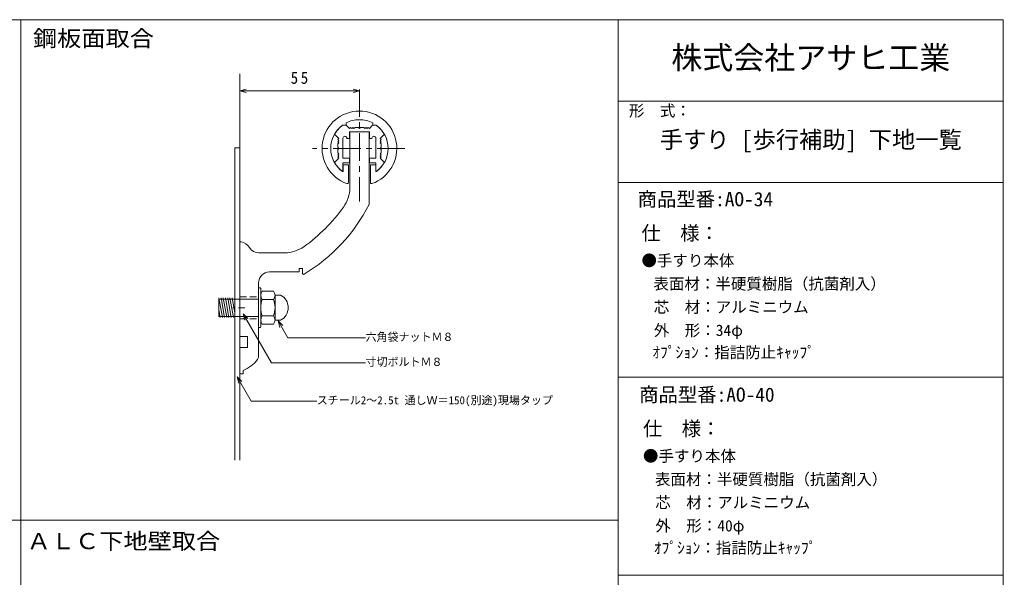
# Model space of a CAD drawing. Units: millimetres, scale not verified. Extents: x -3793 to 1974, y -1367 to 1367.
# Drawn here: x 184 to 1974, y 352 to 1367 of the extents above; entities that cross this region are included whole.
import ezdxf
from ezdxf.enums import TextEntityAlignment as Align

# ---------------------------------------------------------------- set-up
doc = ezdxf.new("R2010")
doc.units = ezdxf.units.MM
doc.header["$LTSCALE"] = 10
doc.linetypes.add('CHAIN1', pattern=[8, 5, -1, 1, -1])
doc.linetypes.add('DASHED1', pattern=[1.8, 1.2, -0.6])
doc.layers.add('0-0', color=7, linetype='Continuous')
doc.layers.add('0-F_外枠', color=7, linetype='Continuous', lineweight=18)
doc.styles.add('ＭＳ ゴシック', font='')
doc.styles.get('ＭＳ ゴシック').set_extended_font_data('MS Gothic')

msp = doc.modelspace()

# ---------------------------------------------------------------- linework, layer by layer
at = {"layer": '0-F_外枠'}
for p, q in [((186, -1366.99), (186, 1367)), ((1273.23, 1367), (1273.23, -1366.99)), ((584.68, 565.22), (584.68, 1268.6)), ((1273.23, 1218.95), (1973.99, 1218.95)), ((771.55, 1174.98), (778.08, 1174.98)), ((778.28, 1174.78), (771.62, 1174.78)), ((778.08, 1174.98), (778.08, 1179.03)), ((784.28, 1168.78), (778.28, 1174.78)), ((784.28, 1168.78), (786.28, 1170.78)), ((788.28, 1168.78), (786.28, 1170.78)), ((790.28, 1170.78), (788.28, 1168.78)), ((792.28, 1168.78), (790.28, 1170.78)), ((794.28, 1170.78), (792.28, 1168.78)), ((800.28, 1170.78), (794.28, 1170.78)), ((800.28, 1170.78), (802.28, 1168.78)), ((804.28, 1170.78), (802.28, 1168.78)), ((804.28, 1170.78), (810.28, 1170.78)), ((814.28, 1170.78), (816.28, 1168.78)), ((816.28, 1168.78), (818.28, 1170.78)), ((820.28, 1168.78), (818.28, 1170.78)), ((820.28, 1168.78), (826.28, 1174.78)), ((826.28, 1174.78), (832.94, 1174.78)), ((826.48, 1174.98), (826.48, 1179.03)), ((833, 1174.98), (826.48, 1174.98)), ((772.28, 1114.78), (772.28, 1151.53)), ((783.48, 1150.78), (780.28, 1150.78)), ((784.28, 1162.78), (802.28, 1162.78)), ((784.28, 1151.58), (784.28, 1162.78)), ((784.68, 1162.74), (819.88, 1162.74)), ((784.68, 1162.74), (784.68, 1061.05)), ((820.28, 1162.78), (802.28, 1162.78)), ((819.88, 1162.74), (819.88, 1030.62)), ((820.28, 1151.58), (820.28, 1162.78)), ((821.08, 1150.78), (824.28, 1150.78)), ((839.88, 1150.78), (847.3, 1158.21)), ((839.88, 1150.78), (841.88, 1148.78)), ((841.88, 1148.78), (839.88, 1146.78)), ((839.88, 1146.78), (841.88, 1144.78)), ((847.3, 1158.21), (847.52, 1158.42)), ((575.48, 565.22), (575.48, 1134.01)), ((575.48, 1134.01), (584.68, 1134.01)), ((764.68, 1142.78), (762.68, 1140.78)), ((762.68, 1134.78), (762.68, 1140.78)), ((762.68, 1134.78), (764.68, 1132.78)), ((762.68, 1130.78), (764.68, 1132.78)), ((762.68, 1130.78), (762.68, 1124.78)), ((841.88, 1144.78), (839.88, 1142.78)), ((839.88, 1142.78), (841.88, 1140.78)), ((841.88, 1134.78), (839.88, 1132.78)), ((841.88, 1130.78), (839.88, 1132.78)), ((841.88, 1134.78), (841.88, 1140.78)), ((841.88, 1130.78), (841.88, 1124.78)), ((764.68, 1122.78), (762.68, 1124.78)), ((784.28, 1114.78), (772.28, 1114.78)), ((820.28, 1114.78), (820.28, 1106.78)), ((839.88, 1122.78), (841.88, 1124.78)), ((841.88, 1120.78), (839.88, 1122.78)), ((839.88, 1118.78), (841.88, 1120.78)), ((841.88, 1116.78), (839.88, 1118.78)), ((839.88, 1114.78), (841.88, 1116.78)), ((839.88, 1114.78), (847.11, 1107.55)), ((772.28, 1106.78), (772.28, 1091.09)), ((772.48, 1102.78), (772.48, 1091.09)), ((782.28, 1102.78), (772.48, 1102.78)), ((782.28, 1070.56), (782.28, 1102.78)), ((820.28, 1106.78), (832.28, 1106.78)), ((822.28, 1070.56), (822.28, 1102.78)), ((822.28, 1102.78), (832.08, 1102.78)), ((832.08, 1102.78), (832.08, 1091.09)), ((832.28, 1106.78), (832.28, 1091.09)), ((847.11, 1107.55), (847.43, 1107.23)), ((847.43, 1107.23), (847.52, 1107.14)), ((1273.23, 1070.9), (1973.99, 1070.9)), ((584.68, 960.63), (584.68, 790.74)), ((619.26, 942.74), (666.36, 942.74)), ((692.68, 913.94), (698.68, 913.94)), ((692.68, 907.94), (692.68, 913.94)), ((698.68, 913.94), (698.68, 905.48)), ((638.68, 907.94), (692.68, 907.94)), ((618.68, 887.94), (618.68, 753.36)), ((621.43, 878.76), (618.68, 878.76)), ((622.63, 807.92), (622.63, 877.56)), ((645.73, 872.98), (625.53, 872.98)), ((648.63, 865.95), (658.75, 865.95)), ((648.63, 820.44), (648.63, 865.47)), ((645.73, 857.97), (625.53, 857.97)), ((645.73, 827.95), (625.53, 827.95)), ((621.43, 806.72), (618.68, 806.72)), ((645.73, 812.93), (625.53, 812.93)), ((648.63, 819.95), (658.75, 819.95)), ((598.68, 770.74), (584.68, 770.74)), ((584.68, 724.74), (584.68, 770.74)), ((586.68, 722.74), (590.68, 722.74)), ((590.68, 722.74), (590.68, 728.74)), ((1273.23, 716.46), (1973.99, 716.46)), ((1273.23, 456), (-1974, 456)), ((1273.23, 355.96), (1973.99, 355.96))]:
    msp.add_line(p, q, dxfattribs=at)
at = {"layer": '0-F_外枠', "color": 3, "lineweight": 9}
for p, q in [((584.68, 1237.72), (596.27, 1240.82)), ((584.68, 1237.72), (802.28, 1237.72)), ((584.68, 1237.72), (596.27, 1234.61)), ((802.28, 1237.72), (790.69, 1240.82)), ((802.28, 1237.72), (790.69, 1234.61)), ((546.59, 860.75), (552.9, 824.96)), ((550.59, 860.75), (556.9, 824.96)), ((554.59, 860.75), (560.9, 824.96)), ((558.59, 860.75), (564.9, 824.96)), ((562.59, 860.75), (568.9, 824.96)), ((566.59, 860.75), (572.9, 824.96)), ((570.59, 860.75), (575.42, 833.37)), ((546.35, 858.63), (546.35, 826.63)), ((618.68, 858.63), (546.35, 858.63)), ((546.35, 839.43), (548.9, 824.96)), ((618.68, 826.63), (546.35, 826.63)), ((590.65, 831.85), (593.76, 820.26)), ((590.65, 831.85), (599.14, 823.37)), ((642.21, 742.54), (590.65, 831.85)), ((654.13, 818.7), (657.23, 807.11)), ((654.13, 818.7), (662.61, 810.22)), ((671.87, 787.97), (654.13, 818.7)), ((671.87, 787.97), (813.44, 787.97)), ((642.21, 742.54), (813.44, 742.54)), ((579.66, 717.02), (588.14, 708.54)), ((579.66, 717.02), (582.76, 705.43)), ((605.26, 672.67), (579.66, 717.02)), ((605.26, 672.67), (724.66, 672.67))]:
    msp.add_line(p, q, dxfattribs=at)
at = {"layer": '0-F_外枠', "color": 5, "linetype": 'CHAIN1'}
for p, q in [((802.28, 1240.2), (802.28, 1036.34)), ((884.73, 1132.78), (717.02, 1132.78))]:
    msp.add_line(p, q, dxfattribs=at)
at = {"layer": '0-F_外枠', "color": 5, "linetype": 'DASHED1'}
for p, q in [((584.68, 862.74), (618.68, 862.74)), ((594.02, 842.74), (571.81, 842.74)), ((584.68, 822.74), (618.68, 822.74))]:
    msp.add_line(p, q, dxfattribs=at)
at = {"layer": '0-F_外枠'}
msp.add_lwpolyline([(-1974, -1366.99), (1973.99, -1366.99), (1973.99, 1367), (-1974, 1367)], close=True, dxfattribs=at)
for points in [[(810.28, 1170.78), (812.28, 1168.78), (814.28, 1170.78)], [(764.68, 1150.78), (757.25, 1158.21), (757.04, 1158.42)], [(764.68, 1150.78), (762.68, 1148.78), (764.68, 1146.78), (762.68, 1144.78), (764.68, 1142.78)], [(820.28, 1114.78), (832.28, 1114.78), (832.28, 1151.53)], [(764.68, 1114.78), (757.45, 1107.55), (757.12, 1107.23), (757.04, 1107.14)], [(764.68, 1114.78), (762.68, 1116.78), (764.68, 1118.78), (762.68, 1120.78), (764.68, 1122.78)], [(784.28, 1114.78), (784.28, 1106.78), (772.28, 1106.78)], [(598.68, 770.74), (598.68, 790.74), (584.68, 790.74)]]:
    msp.add_lwpolyline(points, dxfattribs=at)
for centre, radius, start, end in [((802.28, 1132.78), 68, 90, 250.52878), ((802.28, 1132.78), 68, 289.47122, 90), ((802.28, 1132.78), 52.2, 90, 117.61975), ((802.28, 1132.78), 52.2, 62.38025, 90), ((802.28, 1132.78), 52.2, 126.05727, 233.90348), ((802.28, 1132.78), 52, 126.12893, 150.41967), ((802.28, 1132.78), 52, 29.58033, 53.87107), ((802.28, 1132.78), 52.2, 306.09652, 53.94273), ((775.88, 1151.16), 3.62, 5.45262, 173.80057), ((772.48, 1151.53), 0.2, 173.80057, 180), ((780.28, 1151.58), 0.8, 185.45262, 270), ((783.48, 1151.58), 0.8, 270, 0), ((821.08, 1151.58), 0.8, 180, 270), ((824.28, 1151.58), 0.8, 270, 354.54738), ((828.68, 1151.16), 3.62, 6.19943, 174.54738), ((832.08, 1151.53), 0.2, 0, 6.19943), ((802.28, 1132.78), 52, 209.54242, 233.90348), ((802.28, 1132.78), 52, 306.09652, 330.45758), ((771.88, 1091.09), 0.6, 233.90348, 0), ((771.88, 1091.09), 0.4, 233.90348, 0), ((832.68, 1091.09), 0.6, 180, 306.09652), ((832.68, 1091.09), 0.4, 180, 306.09652), ((724.68, 1061.05), 60, 324.1193, 0), ((780.28, 1070.56), 2, 250.52878, 0), ((824.28, 1070.56), 2, 180, 289.47122), ((514.02, 1213.43), 320, 305.8693, 324.1193), ((535.4, 1177.15), 320, 301.31489, 332.74695), ((586.67, 960.63), 2, 83.62063, 180), ((584.68, 942.74), 20, 28.97316, 83.62063), ((619.31, 962.74), 20, 211.03739, 269.86404), ((666.36, 1002.74), 60, 270, 305.8693), ((638.68, 887.94), 20, 90, 180), ((700.68, 905.48), 2, 180, 301.31489), ((621.43, 877.56), 1.2, 0, 90), ((633.79, 865.47), 11.16, 137.75012, 222.24661), ((637.46, 865.47), 11.16, 317.7534, 42.24988), ((646.63, 842.95), 26, 297.79779, 62.20712), ((662.93, 842.96), 40.31, 158.1344, 201.8656), ((608.32, 842.96), 40.31, 338.1344, 21.8656), ((633.79, 820.44), 11.16, 137.7534, 222.24988), ((637.46, 820.44), 11.16, 317.75012, 42.24661), ((621.43, 807.92), 1.2, 270, 0), ((610.68, 753.36), 8, 322.82735, 0), ((569.24, 784.78), 60, 290.93095, 322.82735), ((586.68, 724.74), 2, 180, 270)]:
    msp.add_arc(centre, radius, start, end, dxfattribs=at)

# ---------------------------------------------------------------- texts
at = {"layer": '0-0', "style": 'ＭＳ ゴシック'}
for s, height, p in [('手すり [歩行補助] 下地一覧', 31.01, (1348.66, 1123.78)), ('商品型番:AO-34', 25.84, (1308.53, 1019.66)), ('商品型番:AO-40', 25.84, (1311.31, 663.95))]:
    msp.add_text(s, height=height, dxfattribs=at).set_placement(p, align=Align.BOTTOM_LEFT)
at = {"layer": '0-F_外枠', "color": 2, "style": 'ＭＳ ゴシック', "width": 1.1}
for s, p in [('鋼板面取合', (208.18, 1309.52)), ('ＡＬＣ下地壁取合', (196.78, 394.64))]:
    msp.add_text(s, height=29.33, dxfattribs=at).set_placement(p, align=Align.BOTTOM_LEFT)
at = {"layer": '0-F_外枠', "style": 'ＭＳ ゴシック'}
for s, height, p in [('株式会社アサヒ工業', 41.35, (1369.81, 1264.78)), ('形\u3000式：', 20.67, (1292.66, 1184.8)), ('仕\u3000様：', 25.84, (1315.45, 957.97)), ('●手すり本体', 20.67, (1315.45, 912.14)), ('表面材：半硬質樹脂（抗菌剤入）', 20.67, (1337.22, 869.84)), ('芯  材：アルミニウム', 20.67, (1337.93, 827.54)), ('外\u3000形：34φ', 20.67, (1337.93, 785.24)), ('ｵﾌﾟｼｮﾝ：指詰防止ｷｬｯﾌﾟ', 20.67, (1335.18, 745.1)), ('仕\u3000様：', 25.84, (1318.23, 602.26)), ('●手すり本体', 20.67, (1318.23, 556.43)), ('表面材：半硬質樹脂（抗菌剤入）', 20.67, (1339.99, 514.13)), ('芯  材：アルミニウム', 20.67, (1340.7, 471.83)), ('外\u3000形：40φ', 20.67, (1340.7, 429.53)), ('ｵﾌﾟｼｮﾝ：指詰防止ｷｬｯﾌﾟ', 20.67, (1337.95, 389.38))]:
    msp.add_text(s, height=height, dxfattribs=at).set_placement(p, align=Align.BOTTOM_LEFT)
at = {"layer": '0-F_外枠', "color": 2, "style": 'ＭＳ ゴシック'}
for s, p in [('六角袋ナットＭ８', (813.44, 777.97)), ('寸切ボルトＭ８', (813.44, 732.54)), ('スチール2～2.5t 通しＷ＝150(別途)現場タップ', (724.66, 662.67))]:
    msp.add_text(s, height=14.66, dxfattribs=at).set_placement(p, align=Align.BOTTOM_LEFT)
at = {"layer": '0-F_外枠', "color": 2, "insert": (677.23, 1249.89), "char_height": 21.99, "attachment_point": 7, "style": 'ＭＳ ゴシック'}
msp.add_mtext('\\T1.36;\\W0.9;55', dxfattribs=at)

doc.saveas('drawing.dxf')
